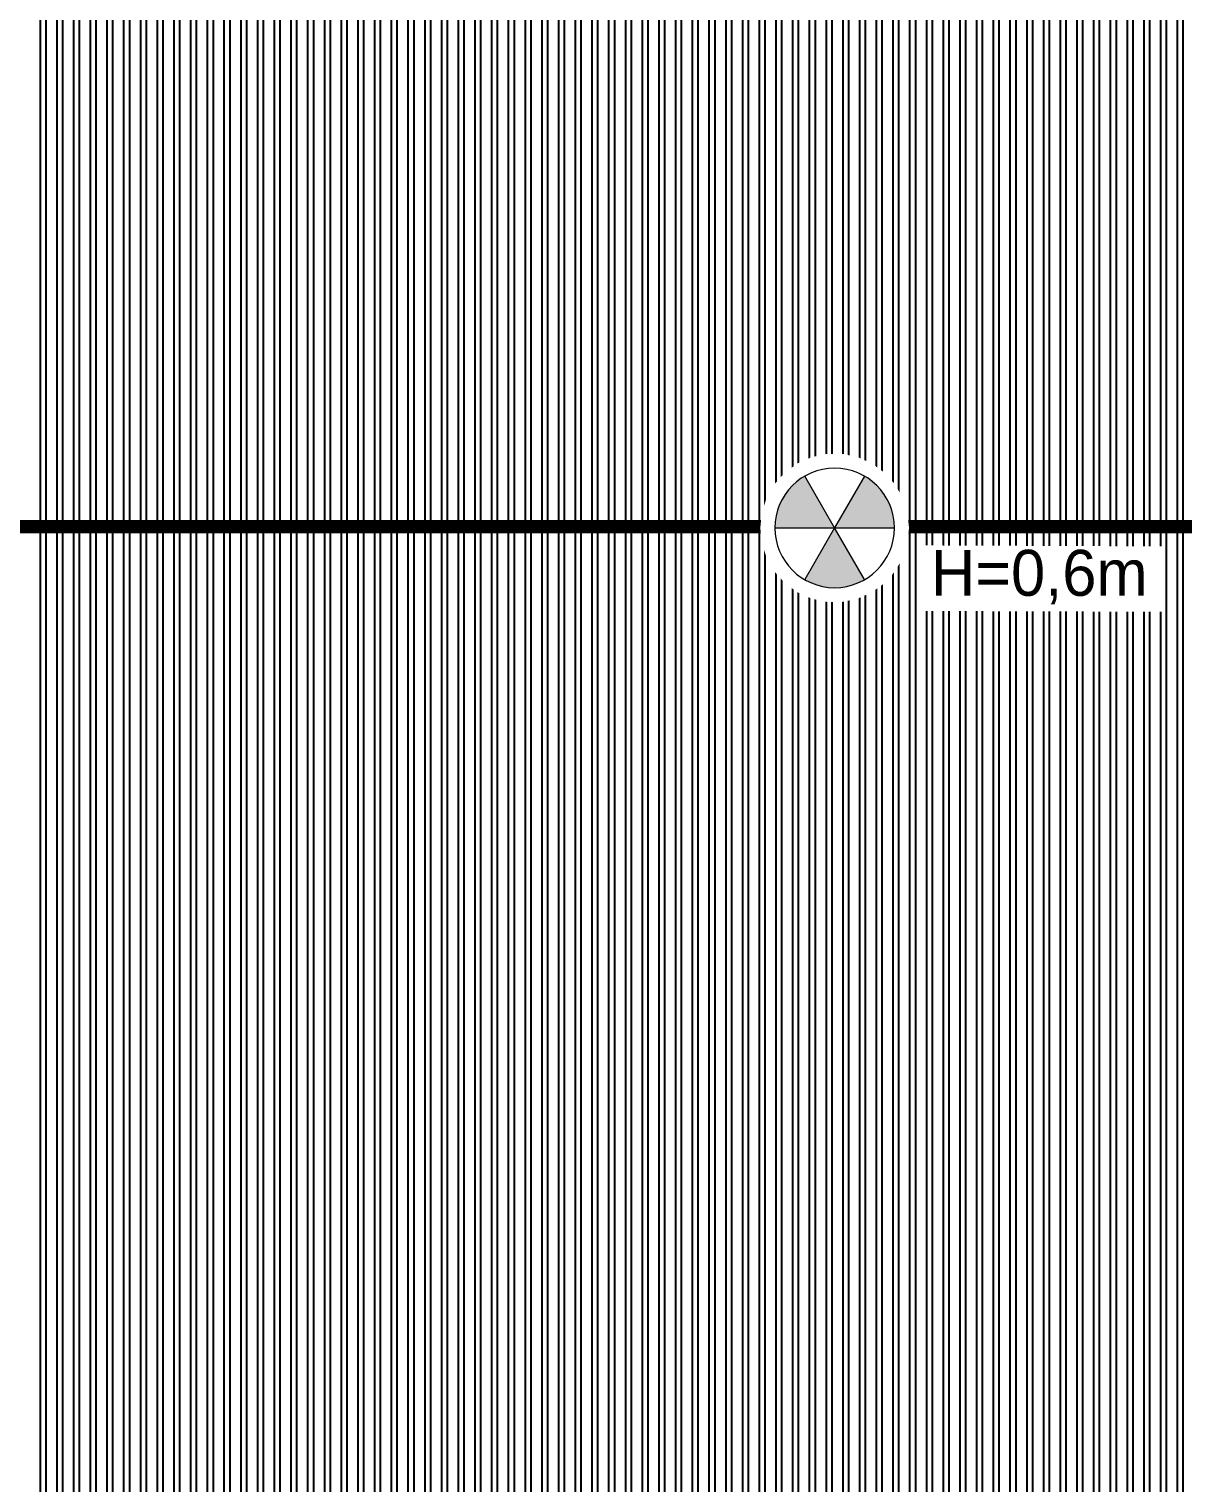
# Model space of a CAD drawing. Header units: millimetres. Extents: x -107267 to 109426, y -98906 to 83910.
# Drawn here: x 13835 to 18106, y -11160 to -5781 of the extents above; entities that cross this region are included whole.
import ezdxf
from ezdxf.enums import TextEntityAlignment as Align

# ---------------------------------------------------------------- set-up
doc = ezdxf.new("R2010")
doc.units = ezdxf.units.MM
doc.linetypes.add('ACAD_ISO10W100', pattern=[18, 12, -3, 0, -3])
for name, color, linetype in [('00 - wipout', 1, 'Continuous'), ('00 - ZONA DE PROTEÇÃO', 4, 'Continuous'), ('Top (Plan) View-MISC', 7, 'Continuous')]:
    doc.layers.add(name, color=color, linetype=linetype)
doc.layers.add('000-M3G-MALHA NOVA', color=5, linetype='ACAD_ISO10W100', lineweight=0)
doc.layers.add('00_SPDA_captacao_novo', color=5, linetype='Continuous', lineweight=9)

# ---------------------------------------------------------------- blocks, each defined once
blk = doc.blocks.new('M3G_P_CPTOR AEREO 600')
blk.add_attdef('ALTURA', text='', height=1.7).set_placement((0.739, -2.574), align=Align.TOP_LEFT)
at = {"color": 255, "lineweight": 0}
blk.add_wipeout([(-0.23, 2.19), (-0.68, 2.094), (-1.101, 1.907), (-1.473, 1.636), (-1.781, 1.294), (-2.012, 0.896), (-2.154, 0.458), (-2.202, 0), (-2.154, -0.458), (-2.012, -0.896), (-1.781, -1.294), (-1.473, -1.636), (-1.101, -1.907), (-0.68, -2.094), (-0.23, -2.19), (0.23, -2.19), (0.68, -2.094), (1.101, -1.907), (1.473, -1.636), (1.781, -1.294), (2.012, -0.896), (2.154, -0.458), (2.202, 0), (2.154, 0.458), (2.012, 0.896), (1.781, 1.294), (1.473, 1.636), (1.101, 1.907), (0.68, 2.094), (0.23, 2.19)], dxfattribs=at)
at = {"lineweight": 9}
h = blk.add_hatch(color=256, dxfattribs=at)
h.dxf.hatch_style = 1
h.paths.add_polyline_path([(0.884, 1.532, 0.267949), (-0.884, 1.532), (0, 0)])
h.paths.add_polyline_path([(-1.769, 0, 0.267949), (-0.884, -1.532), (0, 0)])
h.paths.add_polyline_path([(0.884, -1.532, 0.267949), (1.769, 0), (0, 0)])
for p, q in [((0, 0), (-0.884, 1.532)), ((0.884, 1.532), (0, 0)), ((-1.769, 0), (0, 0)), ((0, 0), (-0.884, -1.532)), ((0.884, -1.532), (0, 0)), ((0, 0), (1.769, 0))]:
    blk.add_line(p, q, dxfattribs=at)
blk.add_circle((0, 0), 1.769, dxfattribs=at)
blk = doc.blocks.new('*U481')
at = {"layer": 'Top (Plan) View-MISC', "color": 0, "linetype": 'ByBlock', "lineweight": -2}
for p, q in [((13834.6, -7621.9), (13875.2, -7621.9)), ((13896.4, -7621.9), (13937.1, -7621.9)), ((13958.3, -7621.9), (13999, -7621.9)), ((14020.2, -7621.9), (14060.9, -7621.9)), ((14082.1, -7621.9), (14122.8, -7621.9)), ((14144, -7621.9), (14184.7, -7621.9)), ((14205.9, -7621.9), (14246.6, -7621.9)), ((14267.8, -7621.9), (14308.5, -7621.9)), ((14329.7, -7621.9), (14370.4, -7621.9)), ((14391.6, -7621.9), (14432.3, -7621.9)), ((14453.5, -7621.9), (14494.2, -7621.9)), ((14515.4, -7621.9), (14556.1, -7621.9)), ((14577.3, -7621.9), (14618, -7621.9)), ((14639.2, -7621.9), (14679.9, -7621.9)), ((14701.1, -7621.9), (14741.8, -7621.9)), ((14763, -7621.9), (14803.7, -7621.9)), ((14824.9, -7621.9), (14865.6, -7621.9)), ((14886.8, -7621.9), (14927.5, -7621.9)), ((14948.7, -7621.9), (14989.4, -7621.9)), ((15010.6, -7621.9), (15051.3, -7621.9)), ((15072.5, -7621.9), (15113.2, -7621.9)), ((15134.4, -7621.9), (15175.1, -7621.9)), ((15196.3, -7621.9), (15237, -7621.9)), ((15258.2, -7621.9), (15298.9, -7621.9)), ((15320.1, -7621.9), (15360.8, -7621.9)), ((15382, -7621.9), (15422.7, -7621.9)), ((15443.9, -7621.9), (15484.6, -7621.9)), ((15505.8, -7621.9), (15546.5, -7621.9)), ((15567.7, -7621.9), (15608.4, -7621.9)), ((15629.6, -7621.9), (15670.3, -7621.9)), ((15691.5, -7621.9), (15732.2, -7621.9)), ((15753.4, -7621.9), (15794.1, -7621.9)), ((15815.3, -7621.9), (15856, -7621.9)), ((15877.2, -7621.9), (15917.9, -7621.9)), ((15939.1, -7621.9), (15979.8, -7621.9)), ((16001, -7621.9), (16041.7, -7621.9)), ((16062.9, -7621.9), (16103.6, -7621.9)), ((16124.8, -7621.9), (16165.5, -7621.9)), ((16186.7, -7621.9), (16227.4, -7621.9)), ((16248.6, -7621.9), (16289.3, -7621.9)), ((16310.5, -7621.9), (16351.2, -7621.9)), ((16372.4, -7621.9), (16413.1, -7621.9)), ((16434.3, -7621.9), (16475, -7621.9)), ((16496.2, -7621.9), (16536.9, -7621.9)), ((16558.1, -7621.9), (16598.8, -7621.9)), ((16620, -7621.9), (16660.7, -7621.9)), ((16681.9, -7621.9), (16722.6, -7621.9)), ((16743.8, -7621.9), (16784.5, -7621.9)), ((16805.7, -7621.9), (16846.4, -7621.9)), ((16878.5, -7621.9), (16908.3, -7621.9)), ((16929.5, -7621.9), (16970.2, -7621.9)), ((16991.4, -7621.9), (17032.1, -7621.9)), ((17053.3, -7621.9), (17094, -7621.9)), ((17115.2, -7621.9), (17155.9, -7621.9)), ((17177.1, -7621.9), (17217.8, -7621.9)), ((17239, -7621.9), (17279.7, -7621.9)), ((17300.9, -7621.9), (17341.6, -7621.9)), ((17362.8, -7621.9), (17403.5, -7621.9)), ((17424.7, -7621.9), (17465.4, -7621.9)), ((17486.6, -7621.9), (17527.3, -7621.9)), ((17548.5, -7621.9), (17589.2, -7621.9)), ((17610.4, -7621.9), (17651.1, -7621.9)), ((17672.3, -7621.9), (17713, -7621.9)), ((17734.2, -7621.9), (17774.9, -7621.9)), ((17796.1, -7621.9), (17836.8, -7621.9)), ((17858, -7621.9), (17898.7, -7621.9)), ((17919.9, -7621.9), (17960.6, -7621.9)), ((17981.8, -7621.9), (18022.5, -7621.9)), ((18043.7, -7621.9), (18084.4, -7621.9))]:
    blk.add_line(p, q, dxfattribs=at)
blk = doc.blocks.new('*U570')
at = {"layer": 'Top (Plan) View-MISC', "color": 0, "linetype": 'ByBlock', "lineweight": -2}
for p, q in [((18084.4, -381.9), (18084.4, -7621.9)), ((18105.6, -381.9), (18105.6, -7621.9)), ((18084.4, -7621.9), (18084.4, -14861.9)), ((18084.4, -7621.9), (18105.6, -7621.9)), ((18105.6, -7621.9), (18105.6, -14861.9))]:
    blk.add_line(p, q, dxfattribs=at)
blk = doc.blocks.new('*U571')
at = {"layer": 'Top (Plan) View-MISC', "color": 0, "linetype": 'ByBlock', "lineweight": -2}
for p, q in [((18022.5, -381.9), (18022.5, -7621.9)), ((18043.7, -381.9), (18043.7, -7621.9)), ((18022.5, -7621.9), (18022.5, -14861.9)), ((18022.5, -7621.9), (18043.7, -7621.9)), ((18043.7, -7621.9), (18043.7, -14861.9))]:
    blk.add_line(p, q, dxfattribs=at)
blk = doc.blocks.new('*U572')
at = {"layer": 'Top (Plan) View-MISC', "color": 0, "linetype": 'ByBlock', "lineweight": -2}
for p, q in [((17960.6, -381.9), (17960.6, -7621.9)), ((17981.8, -381.9), (17981.8, -7621.9)), ((17960.6, -7621.9), (17960.6, -14861.9)), ((17960.6, -7621.9), (17981.8, -7621.9)), ((17981.8, -7621.9), (17981.8, -14861.9))]:
    blk.add_line(p, q, dxfattribs=at)
blk = doc.blocks.new('*U573')
at = {"layer": 'Top (Plan) View-MISC', "color": 0, "linetype": 'ByBlock', "lineweight": -2}
for p, q in [((17898.7, -381.9), (17898.7, -7621.9)), ((17919.9, -381.9), (17919.9, -7621.9)), ((17898.7, -7621.9), (17898.7, -14861.9)), ((17898.7, -7621.9), (17919.9, -7621.9)), ((17919.9, -7621.9), (17919.9, -14861.9))]:
    blk.add_line(p, q, dxfattribs=at)
blk = doc.blocks.new('*U574')
at = {"layer": 'Top (Plan) View-MISC', "color": 0, "linetype": 'ByBlock', "lineweight": -2}
for p, q in [((17836.8, -381.9), (17836.8, -7621.9)), ((17858, -381.9), (17858, -7621.9)), ((17836.8, -7621.9), (17836.8, -14861.9)), ((17836.8, -7621.9), (17858, -7621.9)), ((17858, -7621.9), (17858, -14861.9))]:
    blk.add_line(p, q, dxfattribs=at)
blk = doc.blocks.new('*U575')
at = {"layer": 'Top (Plan) View-MISC', "color": 0, "linetype": 'ByBlock', "lineweight": -2}
for p, q in [((17774.9, -381.9), (17774.9, -7621.9)), ((17796.1, -381.9), (17796.1, -7621.9)), ((17774.9, -7621.9), (17774.9, -14861.9)), ((17774.9, -7621.9), (17796.1, -7621.9)), ((17796.1, -7621.9), (17796.1, -14861.9))]:
    blk.add_line(p, q, dxfattribs=at)
blk = doc.blocks.new('*U576')
at = {"layer": 'Top (Plan) View-MISC', "color": 0, "linetype": 'ByBlock', "lineweight": -2}
for p, q in [((17713, -381.9), (17713, -7621.9)), ((17734.2, -381.9), (17734.2, -7621.9)), ((17713, -7621.9), (17713, -14861.9)), ((17713, -7621.9), (17734.2, -7621.9)), ((17734.2, -7621.9), (17734.2, -14861.9))]:
    blk.add_line(p, q, dxfattribs=at)
blk = doc.blocks.new('*U577')
at = {"layer": 'Top (Plan) View-MISC', "color": 0, "linetype": 'ByBlock', "lineweight": -2}
for p, q in [((17651.1, -381.9), (17651.1, -7621.9)), ((17672.3, -381.9), (17672.3, -7621.9)), ((17651.1, -7621.9), (17651.1, -14861.9)), ((17651.1, -7621.9), (17672.3, -7621.9)), ((17672.3, -7621.9), (17672.3, -14861.9))]:
    blk.add_line(p, q, dxfattribs=at)
blk = doc.blocks.new('*U578')
at = {"layer": 'Top (Plan) View-MISC', "color": 0, "linetype": 'ByBlock', "lineweight": -2}
for p, q in [((17589.2, -381.9), (17589.2, -7621.9)), ((17610.4, -381.9), (17610.4, -7621.9)), ((17589.2, -7621.9), (17589.2, -14861.9)), ((17589.2, -7621.9), (17610.4, -7621.9)), ((17610.4, -7621.9), (17610.4, -14861.9))]:
    blk.add_line(p, q, dxfattribs=at)
blk = doc.blocks.new('*U579')
at = {"layer": 'Top (Plan) View-MISC', "color": 0, "linetype": 'ByBlock', "lineweight": -2}
for p, q in [((17527.3, -381.9), (17527.3, -7621.9)), ((17548.5, -381.9), (17548.5, -7621.9)), ((17527.3, -7621.9), (17527.3, -14861.9)), ((17527.3, -7621.9), (17548.5, -7621.9)), ((17548.5, -7621.9), (17548.5, -14861.9))]:
    blk.add_line(p, q, dxfattribs=at)
blk = doc.blocks.new('*U580')
at = {"layer": 'Top (Plan) View-MISC', "color": 0, "linetype": 'ByBlock', "lineweight": -2}
for p, q in [((17465.4, -381.9), (17465.4, -7621.9)), ((17486.6, -381.9), (17486.6, -7621.9)), ((17465.4, -7621.9), (17465.4, -14861.9)), ((17465.4, -7621.9), (17486.6, -7621.9)), ((17486.6, -7621.9), (17486.6, -14861.9))]:
    blk.add_line(p, q, dxfattribs=at)
blk = doc.blocks.new('*U581')
at = {"layer": 'Top (Plan) View-MISC', "color": 0, "linetype": 'ByBlock', "lineweight": -2}
for p, q in [((17403.5, -381.9), (17403.5, -7621.9)), ((17424.7, -381.9), (17424.7, -7621.9)), ((17403.5, -7621.9), (17403.5, -14861.9)), ((17403.5, -7621.9), (17424.7, -7621.9)), ((17424.7, -7621.9), (17424.7, -14861.9))]:
    blk.add_line(p, q, dxfattribs=at)
blk = doc.blocks.new('*U582')
at = {"layer": 'Top (Plan) View-MISC', "color": 0, "linetype": 'ByBlock', "lineweight": -2}
for p, q in [((17341.6, -381.9), (17341.6, -7621.9)), ((17362.8, -381.9), (17362.8, -7621.9)), ((17341.6, -7621.9), (17341.6, -14861.9)), ((17341.6, -7621.9), (17362.8, -7621.9)), ((17362.8, -7621.9), (17362.8, -14861.9))]:
    blk.add_line(p, q, dxfattribs=at)
blk = doc.blocks.new('*U583')
at = {"layer": 'Top (Plan) View-MISC', "color": 0, "linetype": 'ByBlock', "lineweight": -2}
for p, q in [((17279.7, -381.9), (17279.7, -7621.9)), ((17300.9, -381.9), (17300.9, -7621.9)), ((17279.7, -7621.9), (17279.7, -14861.9)), ((17279.7, -7621.9), (17300.9, -7621.9)), ((17300.9, -7621.9), (17300.9, -14861.9))]:
    blk.add_line(p, q, dxfattribs=at)
blk = doc.blocks.new('*U584')
at = {"layer": 'Top (Plan) View-MISC', "color": 0, "linetype": 'ByBlock', "lineweight": -2}
for p, q in [((17217.8, -381.9), (17217.8, -7621.9)), ((17239, -381.9), (17239, -7621.9)), ((17217.8, -7621.9), (17217.8, -14861.9)), ((17217.8, -7621.9), (17239, -7621.9)), ((17239, -7621.9), (17239, -14861.9))]:
    blk.add_line(p, q, dxfattribs=at)
blk = doc.blocks.new('*U585')
at = {"layer": 'Top (Plan) View-MISC', "color": 0, "linetype": 'ByBlock', "lineweight": -2}
for p, q in [((17155.9, -381.9), (17155.9, -7621.9)), ((17177.1, -381.9), (17177.1, -7621.9)), ((17155.9, -7621.9), (17155.9, -14861.9)), ((17155.9, -7621.9), (17177.1, -7621.9)), ((17177.1, -7621.9), (17177.1, -14861.9))]:
    blk.add_line(p, q, dxfattribs=at)
blk = doc.blocks.new('*U586')
at = {"layer": 'Top (Plan) View-MISC', "color": 0, "linetype": 'ByBlock', "lineweight": -2}
for p, q in [((17094, -381.9), (17094, -7621.9)), ((17115.2, -381.9), (17115.2, -7621.9)), ((17094, -7621.9), (17094, -14861.9)), ((17094, -7621.9), (17115.2, -7621.9)), ((17115.2, -7621.9), (17115.2, -14861.9))]:
    blk.add_line(p, q, dxfattribs=at)
blk = doc.blocks.new('*U587')
at = {"layer": 'Top (Plan) View-MISC', "color": 0, "linetype": 'ByBlock', "lineweight": -2}
for p, q in [((17032.1, -381.9), (17032.1, -7621.9)), ((17053.3, -381.9), (17053.3, -7621.9)), ((17032.1, -7621.9), (17032.1, -14861.9)), ((17032.1, -7621.9), (17053.3, -7621.9)), ((17053.3, -7621.9), (17053.3, -14861.9))]:
    blk.add_line(p, q, dxfattribs=at)
blk = doc.blocks.new('*U588')
at = {"layer": 'Top (Plan) View-MISC', "color": 0, "linetype": 'ByBlock', "lineweight": -2}
for p, q in [((16970.2, -381.9), (16970.2, -7621.9)), ((16991.4, -381.9), (16991.4, -7621.9)), ((16970.2, -7621.9), (16970.2, -14861.9)), ((16970.2, -7621.9), (16991.4, -7621.9)), ((16991.4, -7621.9), (16991.4, -14861.9))]:
    blk.add_line(p, q, dxfattribs=at)
blk = doc.blocks.new('*U589')
at = {"layer": 'Top (Plan) View-MISC', "color": 0, "linetype": 'ByBlock', "lineweight": -2}
for p, q in [((16908.3, -381.9), (16908.3, -7621.9)), ((16929.5, -381.9), (16929.5, -7621.9)), ((16908.3, -7621.9), (16908.3, -14861.9)), ((16908.3, -7621.9), (16929.5, -7621.9)), ((16929.5, -7621.9), (16929.5, -14861.9))]:
    blk.add_line(p, q, dxfattribs=at)
blk = doc.blocks.new('*U590')
at = {"layer": 'Top (Plan) View-MISC', "color": 0, "linetype": 'ByBlock', "lineweight": -2}
for p, q in [((16846.4, -381.9), (16846.4, -7621.9)), ((16867.6, -381.9), (16867.6, -7613.3)), ((16846.4, -7621.9), (16846.4, -14861.9)), ((16846.4, -7621.9), (16859.5, -7621.9)), ((16867.6, -7621.9), (16867.6, -14861.9))]:
    blk.add_line(p, q, dxfattribs=at)
blk = doc.blocks.new('*U591')
at = {"layer": 'Top (Plan) View-MISC', "color": 0, "linetype": 'ByBlock', "lineweight": -2}
for p, q in [((16784.5, -381.9), (16784.5, -7621.9)), ((16805.7, -381.9), (16805.7, -7621.9)), ((16784.5, -7621.9), (16784.5, -14861.9)), ((16784.5, -7621.9), (16805.7, -7621.9)), ((16805.7, -7621.9), (16805.7, -14861.9))]:
    blk.add_line(p, q, dxfattribs=at)
blk = doc.blocks.new('*U592')
at = {"layer": 'Top (Plan) View-MISC', "color": 0, "linetype": 'ByBlock', "lineweight": -2}
for p, q in [((16722.6, -381.9), (16722.6, -7621.9)), ((16743.8, -381.9), (16743.8, -7621.9)), ((16722.6, -7621.9), (16722.6, -14861.9)), ((16722.6, -7621.9), (16743.8, -7621.9)), ((16743.8, -7621.9), (16743.8, -14861.9))]:
    blk.add_line(p, q, dxfattribs=at)
blk = doc.blocks.new('*U593')
at = {"layer": 'Top (Plan) View-MISC', "color": 0, "linetype": 'ByBlock', "lineweight": -2}
for p, q in [((16660.7, -381.9), (16660.7, -7621.9)), ((16681.9, -381.9), (16681.9, -7621.9)), ((16660.7, -7621.9), (16660.7, -14861.9)), ((16660.7, -7621.9), (16681.9, -7621.9)), ((16681.9, -7621.9), (16681.9, -14861.9))]:
    blk.add_line(p, q, dxfattribs=at)
blk = doc.blocks.new('*U594')
at = {"layer": 'Top (Plan) View-MISC', "color": 0, "linetype": 'ByBlock', "lineweight": -2}
for p, q in [((16598.8, -381.9), (16598.8, -7621.9)), ((16620, -381.9), (16620, -7621.9)), ((16598.8, -7621.9), (16598.8, -14861.9)), ((16598.8, -7621.9), (16620, -7621.9)), ((16620, -7621.9), (16620, -14861.9))]:
    blk.add_line(p, q, dxfattribs=at)
blk = doc.blocks.new('*U595')
at = {"layer": 'Top (Plan) View-MISC', "color": 0, "linetype": 'ByBlock', "lineweight": -2}
for p, q in [((16536.9, -381.9), (16536.9, -7621.9)), ((16558.1, -381.9), (16558.1, -7621.9)), ((16536.9, -7621.9), (16536.9, -14861.9)), ((16536.9, -7621.9), (16558.1, -7621.9)), ((16558.1, -7621.9), (16558.1, -14861.9))]:
    blk.add_line(p, q, dxfattribs=at)
blk = doc.blocks.new('*U596')
at = {"layer": 'Top (Plan) View-MISC', "color": 0, "linetype": 'ByBlock', "lineweight": -2}
for p, q in [((16475, -381.9), (16475, -7621.9)), ((16496.2, -381.9), (16496.2, -7621.9)), ((16475, -7621.9), (16475, -14861.9)), ((16475, -7621.9), (16496.2, -7621.9)), ((16496.2, -7621.9), (16496.2, -14861.9))]:
    blk.add_line(p, q, dxfattribs=at)
blk = doc.blocks.new('*U597')
at = {"layer": 'Top (Plan) View-MISC', "color": 0, "linetype": 'ByBlock', "lineweight": -2}
for p, q in [((16413.1, -381.9), (16413.1, -7621.9)), ((16434.3, -381.9), (16434.3, -7621.9)), ((16413.1, -7621.9), (16413.1, -14861.9)), ((16413.1, -7621.9), (16434.3, -7621.9)), ((16434.3, -7621.9), (16434.3, -14861.9))]:
    blk.add_line(p, q, dxfattribs=at)
blk = doc.blocks.new('*U598')
at = {"layer": 'Top (Plan) View-MISC', "color": 0, "linetype": 'ByBlock', "lineweight": -2}
for p, q in [((16351.2, -381.9), (16351.2, -7621.9)), ((16372.4, -381.9), (16372.4, -7621.9)), ((16351.2, -7621.9), (16351.2, -14861.9)), ((16351.2, -7621.9), (16372.4, -7621.9)), ((16372.4, -7621.9), (16372.4, -14861.9))]:
    blk.add_line(p, q, dxfattribs=at)
blk = doc.blocks.new('*U599')
at = {"layer": 'Top (Plan) View-MISC', "color": 0, "linetype": 'ByBlock', "lineweight": -2}
for p, q in [((16289.3, -381.9), (16289.3, -7621.9)), ((16310.5, -381.9), (16310.5, -7621.9)), ((16289.3, -7621.9), (16289.3, -14861.9)), ((16289.3, -7621.9), (16310.5, -7621.9)), ((16310.5, -7621.9), (16310.5, -14861.9))]:
    blk.add_line(p, q, dxfattribs=at)
blk = doc.blocks.new('*U600')
at = {"layer": 'Top (Plan) View-MISC', "color": 0, "linetype": 'ByBlock', "lineweight": -2}
for p, q in [((16227.4, -381.9), (16227.4, -7621.9)), ((16248.6, -381.9), (16248.6, -7621.9)), ((16227.4, -7621.9), (16227.4, -14861.9)), ((16227.4, -7621.9), (16248.6, -7621.9)), ((16248.6, -7621.9), (16248.6, -14861.9))]:
    blk.add_line(p, q, dxfattribs=at)
blk = doc.blocks.new('*U601')
at = {"layer": 'Top (Plan) View-MISC', "color": 0, "linetype": 'ByBlock', "lineweight": -2}
for p, q in [((16165.5, -381.9), (16165.5, -7621.9)), ((16186.7, -381.9), (16186.7, -7621.9)), ((16165.5, -7621.9), (16165.5, -14861.9)), ((16165.5, -7621.9), (16186.7, -7621.9)), ((16186.7, -7621.9), (16186.7, -14861.9))]:
    blk.add_line(p, q, dxfattribs=at)
blk = doc.blocks.new('*U602')
at = {"layer": 'Top (Plan) View-MISC', "color": 0, "linetype": 'ByBlock', "lineweight": -2}
for p, q in [((16103.6, -381.9), (16103.6, -7621.9)), ((16124.8, -381.9), (16124.8, -7621.9)), ((16103.6, -7621.9), (16103.6, -14861.9)), ((16103.6, -7621.9), (16124.8, -7621.9)), ((16124.8, -7621.9), (16124.8, -14861.9))]:
    blk.add_line(p, q, dxfattribs=at)
blk = doc.blocks.new('*U603')
at = {"layer": 'Top (Plan) View-MISC', "color": 0, "linetype": 'ByBlock', "lineweight": -2}
for p, q in [((16041.7, -381.9), (16041.7, -7621.9)), ((16062.9, -381.9), (16062.9, -7621.9)), ((16041.7, -7621.9), (16041.7, -14861.9)), ((16041.7, -7621.9), (16062.9, -7621.9)), ((16062.9, -7621.9), (16062.9, -14861.9))]:
    blk.add_line(p, q, dxfattribs=at)
blk = doc.blocks.new('*U604')
at = {"layer": 'Top (Plan) View-MISC', "color": 0, "linetype": 'ByBlock', "lineweight": -2}
for p, q in [((15979.8, -381.9), (15979.8, -7621.9)), ((16001, -381.9), (16001, -7621.9)), ((15979.8, -7621.9), (15979.8, -14861.9)), ((15979.8, -7621.9), (16001, -7621.9)), ((16001, -7621.9), (16001, -14861.9))]:
    blk.add_line(p, q, dxfattribs=at)
blk = doc.blocks.new('*U605')
at = {"layer": 'Top (Plan) View-MISC', "color": 0, "linetype": 'ByBlock', "lineweight": -2}
for p, q in [((15917.9, -381.9), (15917.9, -7621.9)), ((15939.1, -381.9), (15939.1, -7621.9)), ((15917.9, -7621.9), (15917.9, -14861.9)), ((15917.9, -7621.9), (15939.1, -7621.9)), ((15939.1, -7621.9), (15939.1, -14861.9))]:
    blk.add_line(p, q, dxfattribs=at)
blk = doc.blocks.new('*U606')
at = {"layer": 'Top (Plan) View-MISC', "color": 0, "linetype": 'ByBlock', "lineweight": -2}
for p, q in [((15856, -381.9), (15856, -7621.9)), ((15877.2, -381.9), (15877.2, -7621.9)), ((15856, -7621.9), (15856, -14861.9)), ((15856, -7621.9), (15877.2, -7621.9)), ((15877.2, -7621.9), (15877.2, -14861.9))]:
    blk.add_line(p, q, dxfattribs=at)
blk = doc.blocks.new('*U607')
at = {"layer": 'Top (Plan) View-MISC', "color": 0, "linetype": 'ByBlock', "lineweight": -2}
for p, q in [((15794.1, -381.9), (15794.1, -7621.9)), ((15815.3, -381.9), (15815.3, -7621.9)), ((15794.1, -7621.9), (15794.1, -14861.9)), ((15794.1, -7621.9), (15815.3, -7621.9)), ((15815.3, -7621.9), (15815.3, -14861.9))]:
    blk.add_line(p, q, dxfattribs=at)
blk = doc.blocks.new('*U608')
at = {"layer": 'Top (Plan) View-MISC', "color": 0, "linetype": 'ByBlock', "lineweight": -2}
for p, q in [((15732.2, -381.9), (15732.2, -7621.9)), ((15753.4, -381.9), (15753.4, -7621.9)), ((15732.2, -7621.9), (15732.2, -14861.9)), ((15732.2, -7621.9), (15753.4, -7621.9)), ((15753.4, -7621.9), (15753.4, -14861.9))]:
    blk.add_line(p, q, dxfattribs=at)
blk = doc.blocks.new('*U609')
at = {"layer": 'Top (Plan) View-MISC', "color": 0, "linetype": 'ByBlock', "lineweight": -2}
for p, q in [((15670.3, -381.9), (15670.3, -7621.9)), ((15691.5, -381.9), (15691.5, -7621.9)), ((15670.3, -7621.9), (15670.3, -14861.9)), ((15670.3, -7621.9), (15691.5, -7621.9)), ((15691.5, -7621.9), (15691.5, -14861.9))]:
    blk.add_line(p, q, dxfattribs=at)
blk = doc.blocks.new('*U610')
at = {"layer": 'Top (Plan) View-MISC', "color": 0, "linetype": 'ByBlock', "lineweight": -2}
for p, q in [((15608.4, -381.9), (15608.4, -7621.9)), ((15629.6, -381.9), (15629.6, -7621.9)), ((15608.4, -7621.9), (15608.4, -14861.9)), ((15608.4, -7621.9), (15629.6, -7621.9)), ((15629.6, -7621.9), (15629.6, -14861.9))]:
    blk.add_line(p, q, dxfattribs=at)
blk = doc.blocks.new('*U611')
at = {"layer": 'Top (Plan) View-MISC', "color": 0, "linetype": 'ByBlock', "lineweight": -2}
for p, q in [((15546.5, -381.9), (15546.5, -7621.9)), ((15567.7, -381.9), (15567.7, -7621.9)), ((15546.5, -7621.9), (15546.5, -14861.9)), ((15546.5, -7621.9), (15567.7, -7621.9)), ((15567.7, -7621.9), (15567.7, -14861.9))]:
    blk.add_line(p, q, dxfattribs=at)
blk = doc.blocks.new('*U612')
at = {"layer": 'Top (Plan) View-MISC', "color": 0, "linetype": 'ByBlock', "lineweight": -2}
for p, q in [((15484.6, -381.9), (15484.6, -7621.9)), ((15505.8, -381.9), (15505.8, -7621.9)), ((15484.6, -7621.9), (15484.6, -14861.9)), ((15484.6, -7621.9), (15505.8, -7621.9)), ((15505.8, -7621.9), (15505.8, -14861.9))]:
    blk.add_line(p, q, dxfattribs=at)
blk = doc.blocks.new('*U613')
at = {"layer": 'Top (Plan) View-MISC', "color": 0, "linetype": 'ByBlock', "lineweight": -2}
for p, q in [((15422.7, -381.9), (15422.7, -7621.9)), ((15443.9, -381.9), (15443.9, -7621.9)), ((15422.7, -7621.9), (15422.7, -14861.9)), ((15422.7, -7621.9), (15443.9, -7621.9)), ((15443.9, -7621.9), (15443.9, -14861.9))]:
    blk.add_line(p, q, dxfattribs=at)
blk = doc.blocks.new('*U614')
at = {"layer": 'Top (Plan) View-MISC', "color": 0, "linetype": 'ByBlock', "lineweight": -2}
for p, q in [((15360.8, -381.9), (15360.8, -7621.9)), ((15382, -381.9), (15382, -7621.9)), ((15360.8, -7621.9), (15360.8, -14861.9)), ((15360.8, -7621.9), (15382, -7621.9)), ((15382, -7621.9), (15382, -14861.9))]:
    blk.add_line(p, q, dxfattribs=at)
blk = doc.blocks.new('*U615')
at = {"layer": 'Top (Plan) View-MISC', "color": 0, "linetype": 'ByBlock', "lineweight": -2}
for p, q in [((15298.9, -381.9), (15298.9, -7621.9)), ((15320.1, -381.9), (15320.1, -7621.9)), ((15298.9, -7621.9), (15298.9, -14861.9)), ((15298.9, -7621.9), (15320.1, -7621.9)), ((15320.1, -7621.9), (15320.1, -14861.9))]:
    blk.add_line(p, q, dxfattribs=at)
blk = doc.blocks.new('*U616')
at = {"layer": 'Top (Plan) View-MISC', "color": 0, "linetype": 'ByBlock', "lineweight": -2}
for p, q in [((15237, -381.9), (15237, -7621.9)), ((15258.2, -381.9), (15258.2, -7621.9)), ((15237, -7621.9), (15237, -14861.9)), ((15237, -7621.9), (15258.2, -7621.9)), ((15258.2, -7621.9), (15258.2, -14861.9))]:
    blk.add_line(p, q, dxfattribs=at)
blk = doc.blocks.new('*U617')
at = {"layer": 'Top (Plan) View-MISC', "color": 0, "linetype": 'ByBlock', "lineweight": -2}
for p, q in [((15175.1, -381.9), (15175.1, -7621.9)), ((15196.3, -381.9), (15196.3, -7621.9)), ((15175.1, -7621.9), (15175.1, -14861.9)), ((15175.1, -7621.9), (15196.3, -7621.9)), ((15196.3, -7621.9), (15196.3, -14861.9))]:
    blk.add_line(p, q, dxfattribs=at)
blk = doc.blocks.new('*U618')
at = {"layer": 'Top (Plan) View-MISC', "color": 0, "linetype": 'ByBlock', "lineweight": -2}
for p, q in [((15113.2, -381.9), (15113.2, -7621.9)), ((15134.4, -381.9), (15134.4, -7621.9)), ((15113.2, -7621.9), (15113.2, -14861.9)), ((15113.2, -7621.9), (15134.4, -7621.9)), ((15134.4, -7621.9), (15134.4, -14861.9))]:
    blk.add_line(p, q, dxfattribs=at)
blk = doc.blocks.new('*U619')
at = {"layer": 'Top (Plan) View-MISC', "color": 0, "linetype": 'ByBlock', "lineweight": -2}
for p, q in [((15051.3, -381.9), (15051.3, -7621.9)), ((15072.5, -381.9), (15072.5, -7621.9)), ((15051.3, -7621.9), (15051.3, -14861.9)), ((15051.3, -7621.9), (15072.5, -7621.9)), ((15072.5, -7621.9), (15072.5, -14861.9))]:
    blk.add_line(p, q, dxfattribs=at)
blk = doc.blocks.new('*U620')
at = {"layer": 'Top (Plan) View-MISC', "color": 0, "linetype": 'ByBlock', "lineweight": -2}
for p, q in [((14989.4, -381.9), (14989.4, -7621.9)), ((15010.6, -381.9), (15010.6, -7621.9)), ((14989.4, -7621.9), (14989.4, -14861.9)), ((14989.4, -7621.9), (15010.6, -7621.9)), ((15010.6, -7621.9), (15010.6, -14861.9))]:
    blk.add_line(p, q, dxfattribs=at)
blk = doc.blocks.new('*U621')
at = {"layer": 'Top (Plan) View-MISC', "color": 0, "linetype": 'ByBlock', "lineweight": -2}
for p, q in [((14927.5, -381.9), (14927.5, -7621.9)), ((14948.7, -381.9), (14948.7, -7621.9)), ((14927.5, -7621.9), (14927.5, -14861.9)), ((14927.5, -7621.9), (14948.7, -7621.9)), ((14948.7, -7621.9), (14948.7, -14861.9))]:
    blk.add_line(p, q, dxfattribs=at)
blk = doc.blocks.new('*U622')
at = {"layer": 'Top (Plan) View-MISC', "color": 0, "linetype": 'ByBlock', "lineweight": -2}
for p, q in [((14865.6, -381.9), (14865.6, -7621.9)), ((14886.8, -381.9), (14886.8, -7621.9)), ((14865.6, -7621.9), (14865.6, -14861.9)), ((14865.6, -7621.9), (14886.8, -7621.9)), ((14886.8, -7621.9), (14886.8, -14861.9))]:
    blk.add_line(p, q, dxfattribs=at)
blk = doc.blocks.new('*U623')
at = {"layer": 'Top (Plan) View-MISC', "color": 0, "linetype": 'ByBlock', "lineweight": -2}
for p, q in [((14803.7, -381.9), (14803.7, -7621.9)), ((14824.9, -381.9), (14824.9, -7621.9)), ((14803.7, -7621.9), (14803.7, -14861.9)), ((14803.7, -7621.9), (14824.9, -7621.9)), ((14824.9, -7621.9), (14824.9, -14861.9))]:
    blk.add_line(p, q, dxfattribs=at)
blk = doc.blocks.new('*U624')
at = {"layer": 'Top (Plan) View-MISC', "color": 0, "linetype": 'ByBlock', "lineweight": -2}
for p, q in [((14741.8, -381.9), (14741.8, -7621.9)), ((14763, -381.9), (14763, -7621.9)), ((14741.8, -7621.9), (14741.8, -14861.9)), ((14741.8, -7621.9), (14763, -7621.9)), ((14763, -7621.9), (14763, -14861.9))]:
    blk.add_line(p, q, dxfattribs=at)
blk = doc.blocks.new('*U625')
at = {"layer": 'Top (Plan) View-MISC', "color": 0, "linetype": 'ByBlock', "lineweight": -2}
for p, q in [((14679.9, -381.9), (14679.9, -7621.9)), ((14701.1, -381.9), (14701.1, -7621.9)), ((14679.9, -7621.9), (14679.9, -14861.9)), ((14679.9, -7621.9), (14701.1, -7621.9)), ((14701.1, -7621.9), (14701.1, -14861.9))]:
    blk.add_line(p, q, dxfattribs=at)
blk = doc.blocks.new('*U626')
at = {"layer": 'Top (Plan) View-MISC', "color": 0, "linetype": 'ByBlock', "lineweight": -2}
for p, q in [((14618, -381.9), (14618, -7621.9)), ((14639.2, -381.9), (14639.2, -7621.9)), ((14618, -7621.9), (14618, -14861.9)), ((14618, -7621.9), (14639.2, -7621.9)), ((14639.2, -7621.9), (14639.2, -14861.9))]:
    blk.add_line(p, q, dxfattribs=at)
blk = doc.blocks.new('*U627')
at = {"layer": 'Top (Plan) View-MISC', "color": 0, "linetype": 'ByBlock', "lineweight": -2}
for p, q in [((14556.1, -381.9), (14556.1, -7621.9)), ((14577.3, -381.9), (14577.3, -7621.9)), ((14556.1, -7621.9), (14556.1, -14861.9)), ((14556.1, -7621.9), (14577.3, -7621.9)), ((14577.3, -7621.9), (14577.3, -14861.9))]:
    blk.add_line(p, q, dxfattribs=at)
blk = doc.blocks.new('*U628')
at = {"layer": 'Top (Plan) View-MISC', "color": 0, "linetype": 'ByBlock', "lineweight": -2}
for p, q in [((14494.2, -381.9), (14494.2, -7621.9)), ((14515.4, -381.9), (14515.4, -7621.9)), ((14494.2, -7621.9), (14494.2, -14861.9)), ((14494.2, -7621.9), (14515.4, -7621.9)), ((14515.4, -7621.9), (14515.4, -14861.9))]:
    blk.add_line(p, q, dxfattribs=at)
blk = doc.blocks.new('*U629')
at = {"layer": 'Top (Plan) View-MISC', "color": 0, "linetype": 'ByBlock', "lineweight": -2}
for p, q in [((14432.3, -381.9), (14432.3, -7621.9)), ((14453.5, -381.9), (14453.5, -7621.9)), ((14432.3, -7621.9), (14432.3, -14861.9)), ((14432.3, -7621.9), (14453.5, -7621.9)), ((14453.5, -7621.9), (14453.5, -14861.9))]:
    blk.add_line(p, q, dxfattribs=at)
blk = doc.blocks.new('*U630')
at = {"layer": 'Top (Plan) View-MISC', "color": 0, "linetype": 'ByBlock', "lineweight": -2}
for p, q in [((14370.4, -381.9), (14370.4, -7621.9)), ((14391.6, -381.9), (14391.6, -7621.9)), ((14370.4, -7621.9), (14370.4, -14861.9)), ((14370.4, -7621.9), (14391.6, -7621.9)), ((14391.6, -7621.9), (14391.6, -14861.9))]:
    blk.add_line(p, q, dxfattribs=at)
blk = doc.blocks.new('*U631')
at = {"layer": 'Top (Plan) View-MISC', "color": 0, "linetype": 'ByBlock', "lineweight": -2}
for p, q in [((14308.5, -381.9), (14308.5, -7621.9)), ((14329.7, -381.9), (14329.7, -7621.9)), ((14308.5, -7621.9), (14308.5, -14861.9)), ((14308.5, -7621.9), (14329.7, -7621.9)), ((14329.7, -7621.9), (14329.7, -14861.9))]:
    blk.add_line(p, q, dxfattribs=at)
blk = doc.blocks.new('*U632')
at = {"layer": 'Top (Plan) View-MISC', "color": 0, "linetype": 'ByBlock', "lineweight": -2}
for p, q in [((14246.6, -381.9), (14246.6, -7621.9)), ((14267.8, -381.9), (14267.8, -7621.9)), ((14246.6, -7621.9), (14246.6, -14861.9)), ((14246.6, -7621.9), (14267.8, -7621.9)), ((14267.8, -7621.9), (14267.8, -14861.9))]:
    blk.add_line(p, q, dxfattribs=at)
blk = doc.blocks.new('*U633')
at = {"layer": 'Top (Plan) View-MISC', "color": 0, "linetype": 'ByBlock', "lineweight": -2}
for p, q in [((14184.7, -381.9), (14184.7, -7621.9)), ((14205.9, -381.9), (14205.9, -7621.9)), ((14184.7, -7621.9), (14184.7, -14861.9)), ((14184.7, -7621.9), (14205.9, -7621.9)), ((14205.9, -7621.9), (14205.9, -14861.9))]:
    blk.add_line(p, q, dxfattribs=at)
blk = doc.blocks.new('*U634')
at = {"layer": 'Top (Plan) View-MISC', "color": 0, "linetype": 'ByBlock', "lineweight": -2}
for p, q in [((14122.8, -381.9), (14122.8, -7621.9)), ((14144, -381.9), (14144, -7621.9)), ((14122.8, -7621.9), (14122.8, -14861.9)), ((14122.8, -7621.9), (14144, -7621.9)), ((14144, -7621.9), (14144, -14861.9))]:
    blk.add_line(p, q, dxfattribs=at)
blk = doc.blocks.new('*U635')
at = {"layer": 'Top (Plan) View-MISC', "color": 0, "linetype": 'ByBlock', "lineweight": -2}
for p, q in [((14060.9, -381.9), (14060.9, -7621.9)), ((14082.1, -381.9), (14082.1, -7621.9)), ((14060.9, -7621.9), (14060.9, -14861.9)), ((14060.9, -7621.9), (14082.1, -7621.9)), ((14082.1, -7621.9), (14082.1, -14861.9))]:
    blk.add_line(p, q, dxfattribs=at)
blk = doc.blocks.new('*U636')
at = {"layer": 'Top (Plan) View-MISC', "color": 0, "linetype": 'ByBlock', "lineweight": -2}
for p, q in [((13999, -381.9), (13999, -7621.9)), ((14020.2, -381.9), (14020.2, -7621.9)), ((13999, -7621.9), (13999, -14861.9)), ((13999, -7621.9), (14020.2, -7621.9)), ((14020.2, -7621.9), (14020.2, -14861.9))]:
    blk.add_line(p, q, dxfattribs=at)
blk = doc.blocks.new('*U637')
at = {"layer": 'Top (Plan) View-MISC', "color": 0, "linetype": 'ByBlock', "lineweight": -2}
for p, q in [((13937.1, -381.9), (13937.1, -7621.9)), ((13958.3, -381.9), (13958.3, -7621.9)), ((13937.1, -7621.9), (13937.1, -14861.9)), ((13937.1, -7621.9), (13958.3, -7621.9)), ((13958.3, -7621.9), (13958.3, -14861.9))]:
    blk.add_line(p, q, dxfattribs=at)
blk = doc.blocks.new('*U638')
at = {"layer": 'Top (Plan) View-MISC', "color": 0, "linetype": 'ByBlock', "lineweight": -2}
for p, q in [((13875.2, -381.9), (13875.2, -7621.9)), ((13896.4, -381.9), (13896.4, -7621.9)), ((13875.2, -7621.9), (13875.2, -14861.9)), ((13875.2, -7621.9), (13896.4, -7621.9)), ((13896.4, -7621.9), (13896.4, -14861.9))]:
    blk.add_line(p, q, dxfattribs=at)
blk = doc.blocks.new('*U1114')
at = {"layer": 'Top (Plan) View-MISC', "color": 0, "linetype": 'ByBlock', "lineweight": -2}
for p, q in [((16859.5, -7621.9), (16859.5, -7613.3)), ((16859.5, -7613.3), (16878.5, -7613.3)), ((16859.5, -7621.9), (16878.5, -7621.9)), ((16878.5, -7621.9), (16878.5, -7613.3))]:
    blk.add_line(p, q, dxfattribs=at)

msp = doc.modelspace()

# ---------------------------------------------------------------- hatches: boundary and pattern name
at = {"layer": '00 - ZONA DE PROTEÇÃO'}
h = msp.add_hatch(dxfattribs=at)
h.set_pattern_fill('ANSI31', color=256, scale=100)
h.paths.add_polyline_path([(-13707.5, -10990.4, -0.186516), (-13820.6, -14966.5, 0.414214), (-13179.3, -15607.9, -0.104933), (-3151, -15607.9, -0.09784), (6816.5, -15607.9, -0.097708), (16816.5, -15607.9, -0.143023), (23528.8, -15599.5, 0.414214), (24170.1, -14958.2, -0.142426), (24170.1, -7613.3, -0.10484), (23957.5, 478.5, 0.414214), (23316.2, 1119.8, -0.093557), (16807.7, 577.3, -0.082777), (6855.7, 562.6, -0.082236), (-3141.3, 575.6, -0.08359), (-13132.3, 575.6, -0.101166), (-21195.5, 556.2, 0.414214), (-21836.8, -85.1, -0.113967), (-21836.8, -7622.3, -0.301912), (-21836.8, -10478, 0.414214), (-21195.5, -11119.4, -0.128973)])
h.paths.add_polyline_path([(-20156.9, -9561, 0.142702), (-20481.7, -7424.5, 0.092198), (-20379.7, -831.6, 0.088905), (-13141.3, -732.3, 0.083475), (-3150.3, -732.3, 0.082902), (6855.6, -738.1, 0.108059), (16863.1, -739.3, 0.098139), (22506.3, -522.8, 0.085608), (22847, -7584.3, 0.113812), (22635.2, -14069.1, 0.112262), (16761.1, -14291.3, 0.092477), (6816.6, -14301.6, 0.093024), (-3142, -14299.9, 0.090083), (-12232.6, -14126.3, 0.160127), (-12766.5, -9913.6, 0.116887)], flags=16)

# ---------------------------------------------------------------- linework, layer by layer
at = {"layer": '000-M3G-MALHA NOVA', "ltscale": 0.5, "const_width": 50}
msp.add_lwpolyline([(23548.4, -7621.9), (-12905.7, -7621.9), (-12843.8, -6678.2), (-14449.4, -6678.2), (-14453.2, -7621.9), (-21195.7, -7621.9)], dxfattribs=at)

# ---------------------------------------------------------------- block references
at = {"layer": 'Top (Plan) View-MISC'}
for name in ['*U481', '*U638', '*U637', '*U636', '*U635', '*U634', '*U633', '*U632', '*U631', '*U630', '*U629', '*U628', '*U627', '*U626', '*U625', '*U624', '*U623', '*U622', '*U621', '*U620', '*U619', '*U618', '*U617', '*U616', '*U615', '*U614', '*U613', '*U612', '*U611', '*U610', '*U609', '*U608', '*U607', '*U606', '*U605', '*U604', '*U603', '*U602', '*U601', '*U600', '*U599', '*U598', '*U597', '*U596', '*U595', '*U594', '*U593', '*U592', '*U591', '*U590', '*U589', '*U588', '*U587', '*U586', '*U585', '*U584', '*U583', '*U582', '*U581', '*U580', '*U579', '*U578', '*U577', '*U576', '*U575', '*U574', '*U573', '*U572', '*U571', '*U570', '*U1114']:
    msp.add_blockref(name, (0, 0), dxfattribs=at)

# ---------------------------------------------------------------- next in the draw order: wipeouts: each hides what was drawn before it
msp.add_wipeout([(17140.3, -7691.4), (18032.8, -7695.1), (18032.8, -7936.9), (17142.6, -7933.8)]).translate(0, 0, 6590).dxf.layer = '00 - wipout'

# ---------------------------------------------------------------- next in the draw order: block references
at = {"layer": '00_SPDA_captacao_novo'}
ref = msp.add_blockref('M3G_P_CPTOR AEREO 600', (16816.4, -7626.6, 6590), dxfattribs=dict(at, xscale=-125, yscale=125, zscale=125, rotation=180))
ref.add_attrib('ALTURA', 'H=0,6m', dxfattribs={"layer": '0', "height": 170}).set_placement((17172.4, -7707.8), align=Align.TOP_LEFT)

doc.saveas('drawing.dxf')
